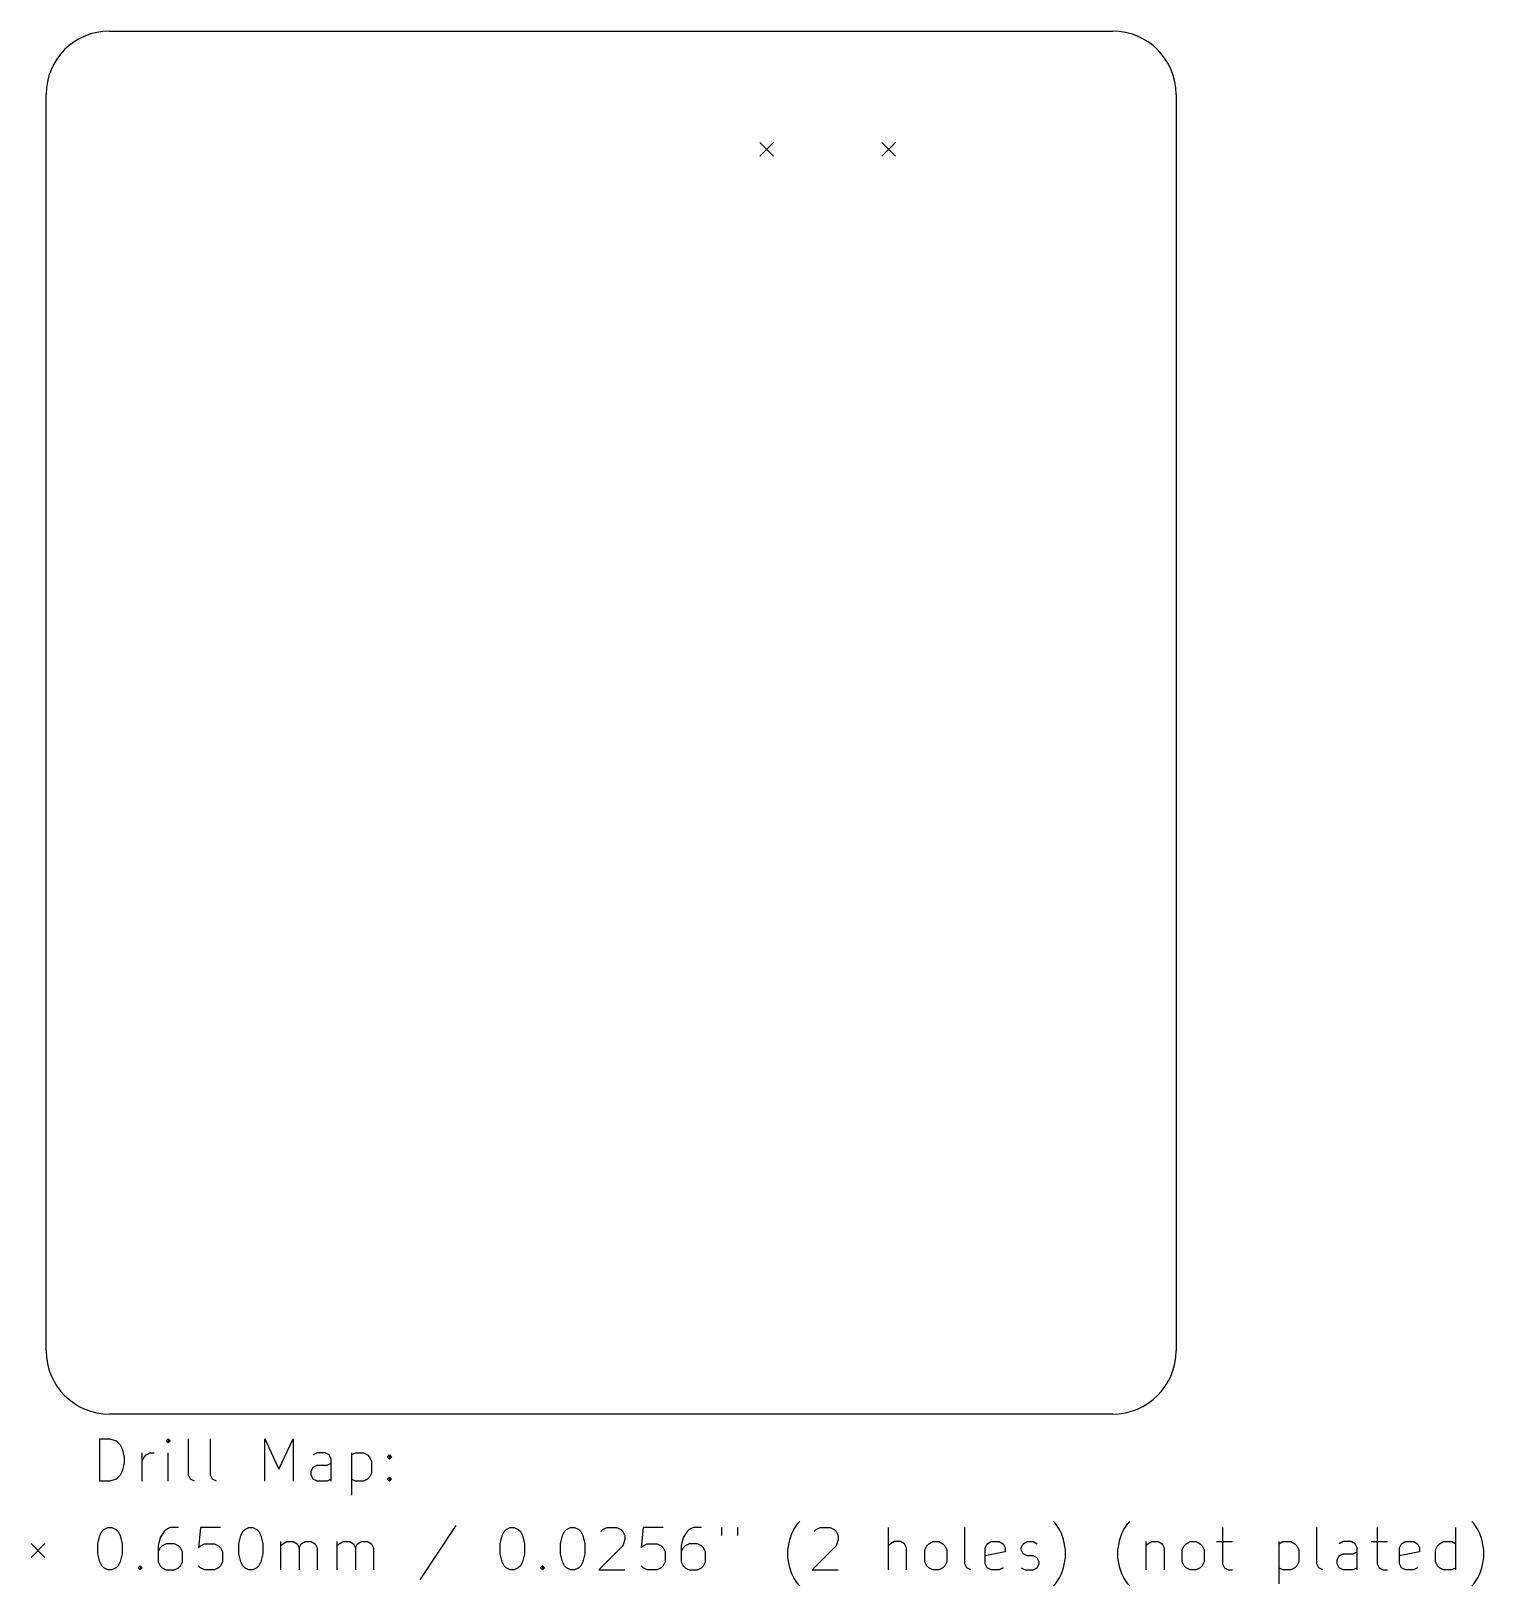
# Model space of a CAD drawing. Extents: x 49.5 to 118.3, y -96.1 to -22.5.
import ezdxf

# ---------------------------------------------------------------- set-up
doc = ezdxf.new("R2010")
doc.units = 0
doc.layers.add('BLACK', color=7, linetype='CONTINUOUS')

msp = doc.modelspace()

# ---------------------------------------------------------------- linework, layer by layer
at = {"layer": 'BLACK', "linetype": 'CONTINUOUS'}
for p, q in [((53.2, -22.5), (100.7, -22.5)), ((50.2, -85), (50.2, -25.5)), ((103.7, -25.5), (103.7, -85)), ((83.985, -27.775), (84.635, -28.425)), ((84.635, -27.775), (83.985, -28.425)), ((89.765, -27.775), (90.415, -28.425)), ((90.415, -27.775), (89.765, -28.425)), ((100.7, -88), (53.2, -88)), ((52.747768, -91.174838), (52.747768, -89.174838)), ((52.747768, -89.174838), (53.223958, -89.174838)), ((53.223958, -89.174838), (53.509673, -89.270076)), ((53.509673, -89.270076), (53.700149, -89.460552)), ((53.700149, -89.460552), (53.795387, -89.651028)), ((53.795387, -89.651028), (53.890625, -90.03198)), ((55.985863, -89.174838), (55.890625, -89.270076)), ((55.890625, -89.270076), (55.985863, -89.365314)), ((56.081101, -89.270076), (55.985863, -89.174838)), ((55.985863, -89.174838), (55.985863, -89.365314)), ((55.985863, -89.365314), (56.081101, -89.270076)), ((56.938244, -90.889123), (56.938244, -89.174838)), ((57.985863, -90.889123), (57.985863, -89.174838)), ((60.557292, -91.174838), (60.557292, -89.174838)), ((60.557292, -89.174838), (61.223959, -90.603409)), ((61.223959, -90.603409), (61.890625, -89.174838)), ((61.890625, -89.174838), (61.890625, -91.174838)), ((53.890625, -90.317695), (53.795387, -90.698647)), ((53.890625, -90.03198), (53.890625, -90.317695)), ((54.747768, -91.174838), (54.747768, -89.841504)), ((54.747768, -90.222457), (54.843006, -90.03198)), ((54.843006, -90.03198), (54.938244, -89.936742)), ((54.938244, -89.936742), (55.12872, -89.841504)), ((55.12872, -89.841504), (55.319197, -89.841504)), ((55.985863, -91.174838), (55.985863, -89.841504)), ((62.747768, -90.698647), (62.843006, -90.508171)), ((63.033482, -89.841504), (62.843006, -89.936742)), ((62.843006, -90.508171), (63.033482, -90.412933)), ((63.414435, -89.841504), (63.033482, -89.841504)), ((63.033482, -90.412933), (63.509673, -90.412933)), ((63.604911, -89.936742), (63.414435, -89.841504)), ((63.509673, -90.412933), (63.700149, -90.317695)), ((63.700149, -90.127219), (63.604911, -89.936742)), ((63.700149, -91.174838), (63.700149, -90.127219)), ((64.65253, -89.841504), (64.65253, -91.841504)), ((64.65253, -89.936742), (64.843006, -89.841504)), ((64.843006, -89.841504), (65.223959, -89.841504)), ((65.223959, -89.841504), (65.414435, -89.936742)), ((65.414435, -89.936742), (65.509673, -90.03198)), ((65.509673, -90.03198), (65.604911, -90.222457)), ((65.604911, -90.222457), (65.604911, -90.793885)), ((66.366816, -90.03198), (66.462054, -89.936742)), ((66.462054, -90.127219), (66.366816, -90.03198)), ((66.462054, -89.936742), (66.557292, -90.03198)), ((66.462054, -89.936742), (66.462054, -90.127219)), ((66.557292, -90.03198), (66.462054, -90.127219)), ((53.223958, -91.174838), (52.747768, -91.174838)), ((53.509673, -91.0796), (53.223958, -91.174838)), ((53.700149, -90.889123), (53.509673, -91.0796)), ((53.795387, -90.698647), (53.700149, -90.889123)), ((57.033482, -91.0796), (56.938244, -90.889123)), ((57.223958, -91.174838), (57.033482, -91.0796)), ((58.081101, -91.0796), (57.985863, -90.889123)), ((58.271577, -91.174838), (58.081101, -91.0796)), ((62.747768, -90.889123), (62.747768, -90.698647)), ((62.843006, -91.0796), (62.747768, -90.889123)), ((63.033482, -91.174838), (62.843006, -91.0796)), ((63.509673, -91.174838), (63.033482, -91.174838)), ((63.700149, -91.0796), (63.509673, -91.174838)), ((64.843006, -91.174838), (64.65253, -91.0796)), ((65.223959, -91.174838), (64.843006, -91.174838)), ((65.414435, -91.0796), (65.223959, -91.174838)), ((65.509673, -90.984361), (65.414435, -91.0796)), ((65.604911, -90.793885), (65.509673, -90.984361)), ((66.366816, -91.0796), (66.462054, -90.984361)), ((66.462054, -91.174838), (66.366816, -91.0796)), ((66.462054, -90.984361), (66.557292, -91.0796)), ((66.462054, -90.984361), (66.462054, -91.174838)), ((66.557292, -91.0796), (66.462054, -91.174838)), ((52.843006, -93.565314), (52.938244, -93.470076)), ((52.938244, -93.470076), (53.12872, -93.374838)), ((53.12872, -93.374838), (53.319197, -93.374838)), ((53.319197, -93.374838), (53.509673, -93.470076)), ((53.509673, -93.470076), (53.604911, -93.565314)), ((55.890625, -93.470076), (55.795387, -93.565314)), ((56.081101, -93.374838), (55.890625, -93.470076)), ((56.462054, -93.374838), (56.081101, -93.374838)), ((57.509673, -93.374838), (57.414435, -94.327219)), ((58.462054, -93.374838), (57.509673, -93.374838)), ((59.509673, -93.565314), (59.604911, -93.470076)), ((59.604911, -93.470076), (59.795387, -93.374838)), ((59.795387, -93.374838), (59.985864, -93.374838)), ((59.985864, -93.374838), (60.17634, -93.470076)), ((60.17634, -93.470076), (60.271578, -93.565314)), ((69.604912, -93.2796), (67.890627, -95.851028)), ((71.890627, -93.565314), (71.985865, -93.470076)), ((71.985865, -93.470076), (72.176341, -93.374838)), ((72.176341, -93.374838), (72.366818, -93.374838)), ((72.366818, -93.374838), (72.557294, -93.470076)), ((72.557294, -93.470076), (72.652532, -93.565314)), ((74.74777, -93.565314), (74.843008, -93.470076)), ((74.843008, -93.470076), (75.033484, -93.374838)), ((75.033484, -93.374838), (75.223961, -93.374838)), ((75.223961, -93.374838), (75.414437, -93.470076)), ((75.414437, -93.470076), (75.509675, -93.565314)), ((76.462056, -93.565314), (76.557294, -93.470076)), ((76.557294, -93.470076), (76.74777, -93.374838)), ((76.74777, -93.374838), (77.223961, -93.374838)), ((77.223961, -93.374838), (77.414437, -93.470076)), ((77.414437, -93.470076), (77.509675, -93.565314)), ((78.462056, -93.374838), (78.366818, -94.327219)), ((79.414437, -93.374838), (78.462056, -93.374838)), ((80.652532, -93.470076), (80.557294, -93.565314)), ((80.843008, -93.374838), (80.652532, -93.470076)), ((81.223961, -93.374838), (80.843008, -93.374838)), ((82.176342, -93.374838), (82.176342, -93.75579)), ((82.938247, -93.374838), (82.938247, -93.75579)), ((85.509676, -93.660552), (85.604914, -93.470076)), ((85.604914, -93.470076), (85.79539, -93.184361)), ((85.79539, -93.184361), (85.890629, -93.089123)), ((86.557295, -93.565314), (86.652533, -93.470076)), ((86.652533, -93.470076), (86.843009, -93.374838)), ((86.843009, -93.374838), (87.3192, -93.374838)), ((87.3192, -93.374838), (87.509676, -93.470076)), ((87.509676, -93.470076), (87.604914, -93.565314)), ((90.081105, -95.374838), (90.081105, -93.374838)), ((93.700153, -95.089123), (93.700153, -93.374838)), ((97.985868, -93.184361), (97.89063, -93.089123)), ((98.176344, -93.470076), (97.985868, -93.184361)), ((98.271582, -93.660552), (98.176344, -93.470076)), ((101.128725, -93.660552), (101.223963, -93.470076)), ((101.223963, -93.470076), (101.414439, -93.184361)), ((101.414439, -93.184361), (101.509678, -93.089123)), ((105.89063, -93.374838), (105.89063, -95.089123)), ((110.366821, -95.089123), (110.366821, -93.374838)), ((113.223964, -93.374838), (113.223964, -95.089123)), ((116.93825, -95.374838), (116.93825, -93.374838)), ((117.795393, -93.184361), (117.700155, -93.089123)), ((117.985869, -93.470076), (117.795393, -93.184361)), ((118.081107, -93.660552), (117.985869, -93.470076)), ((49.49, -94.135), (50.14, -94.785)), ((50.14, -94.135), (49.49, -94.785)), ((52.65253, -94.136742), (52.747768, -93.75579)), ((52.65253, -94.612933), (52.65253, -94.136742)), ((52.747768, -93.75579), (52.843006, -93.565314)), ((53.604911, -93.565314), (53.700149, -93.75579)), ((53.700149, -93.75579), (53.795387, -94.136742)), ((53.795387, -94.136742), (53.795387, -94.612933)), ((55.604911, -93.851028), (55.509673, -94.23198)), ((55.509673, -94.23198), (55.509673, -94.993885)), ((55.795387, -93.565314), (55.604911, -93.851028)), ((55.700149, -94.23198), (55.604911, -94.327219)), ((55.890625, -94.136742), (55.700149, -94.23198)), ((56.271578, -94.136742), (55.890625, -94.136742)), ((56.462054, -94.23198), (56.271578, -94.136742)), ((56.557292, -94.327219), (56.462054, -94.23198)), ((57.414435, -94.327219), (57.509673, -94.23198)), ((57.509673, -94.23198), (57.700149, -94.136742)), ((57.700149, -94.136742), (58.17634, -94.136742)), ((58.17634, -94.136742), (58.366816, -94.23198)), ((58.366816, -94.23198), (58.462054, -94.327219)), ((59.319197, -94.136742), (59.414435, -93.75579)), ((59.319197, -94.612933), (59.319197, -94.136742)), ((59.414435, -93.75579), (59.509673, -93.565314)), ((60.271578, -93.565314), (60.366816, -93.75579)), ((60.366816, -93.75579), (60.462054, -94.136742)), ((60.462054, -94.136742), (60.462054, -94.612933)), ((61.319197, -95.374838), (61.319197, -94.041504)), ((61.319197, -94.23198), (61.414435, -94.136742)), ((61.414435, -94.136742), (61.604911, -94.041504)), ((61.604911, -94.041504), (61.890626, -94.041504)), ((61.890626, -94.041504), (62.081102, -94.136742)), ((62.081102, -94.136742), (62.17634, -94.327219)), ((62.17634, -94.327219), (62.271578, -94.136742)), ((62.271578, -94.136742), (62.462054, -94.041504)), ((62.462054, -94.041504), (62.747768, -94.041504)), ((62.747768, -94.041504), (62.938245, -94.136742)), ((62.938245, -94.136742), (63.033483, -94.327219)), ((63.985864, -95.374838), (63.985864, -94.041504)), ((63.985864, -94.23198), (64.081102, -94.136742)), ((64.081102, -94.136742), (64.271578, -94.041504)), ((64.271578, -94.041504), (64.557293, -94.041504)), ((64.557293, -94.041504), (64.747769, -94.136742)), ((64.747769, -94.136742), (64.843007, -94.327219)), ((64.843007, -94.327219), (64.938245, -94.136742)), ((64.938245, -94.136742), (65.128721, -94.041504)), ((65.128721, -94.041504), (65.414435, -94.041504)), ((65.414435, -94.041504), (65.604912, -94.136742)), ((65.604912, -94.136742), (65.70015, -94.327219)), ((71.700151, -94.136742), (71.795389, -93.75579)), ((71.700151, -94.612933), (71.700151, -94.136742)), ((71.795389, -93.75579), (71.890627, -93.565314)), ((72.652532, -93.565314), (72.74777, -93.75579)), ((72.74777, -93.75579), (72.843008, -94.136742)), ((72.843008, -94.136742), (72.843008, -94.612933)), ((74.557294, -94.136742), (74.652532, -93.75579)), ((74.557294, -94.612933), (74.557294, -94.136742)), ((74.652532, -93.75579), (74.74777, -93.565314)), ((75.509675, -93.565314), (75.604913, -93.75579)), ((75.604913, -93.75579), (75.700151, -94.136742)), ((75.700151, -94.136742), (75.700151, -94.612933)), ((77.509675, -94.23198), (76.366818, -95.374838)), ((77.509675, -93.565314), (77.604913, -93.75579)), ((77.604913, -93.946266), (77.509675, -94.23198)), ((77.604913, -93.75579), (77.604913, -93.946266)), ((78.366818, -94.327219), (78.462056, -94.23198)), ((78.462056, -94.23198), (78.652532, -94.136742)), ((78.652532, -94.136742), (79.128723, -94.136742)), ((79.128723, -94.136742), (79.319199, -94.23198)), ((79.319199, -94.23198), (79.414437, -94.327219)), ((80.366818, -93.851028), (80.27158, -94.23198)), ((80.27158, -94.23198), (80.27158, -94.993885)), ((80.557294, -93.565314), (80.366818, -93.851028)), ((80.462056, -94.23198), (80.366818, -94.327219)), ((80.652532, -94.136742), (80.462056, -94.23198)), ((81.033485, -94.136742), (80.652532, -94.136742)), ((81.223961, -94.23198), (81.033485, -94.136742)), ((81.319199, -94.327219), (81.223961, -94.23198)), ((85.3192, -94.422457), (85.414438, -93.946266)), ((85.414438, -93.946266), (85.509676, -93.660552)), ((87.604914, -94.23198), (86.462057, -95.374838)), ((87.604914, -93.565314), (87.700152, -93.75579)), ((87.700152, -93.946266), (87.604914, -94.23198)), ((87.700152, -93.75579), (87.700152, -93.946266)), ((90.176343, -94.136742), (90.081105, -94.23198)), ((90.366819, -94.041504), (90.176343, -94.136742)), ((90.652534, -94.041504), (90.366819, -94.041504)), ((90.84301, -94.136742), (90.652534, -94.041504)), ((90.938248, -94.327219), (90.84301, -94.136742)), ((91.795391, -94.422457), (91.890629, -94.23198)), ((91.890629, -94.23198), (91.985867, -94.136742)), ((91.985867, -94.136742), (92.176343, -94.041504)), ((92.176343, -94.041504), (92.462058, -94.041504)), ((92.462058, -94.041504), (92.652534, -94.136742)), ((92.652534, -94.136742), (92.747772, -94.23198)), ((92.747772, -94.23198), (92.84301, -94.422457)), ((94.652534, -94.327219), (94.747772, -94.136742)), ((94.747772, -94.136742), (94.938248, -94.041504)), ((94.938248, -94.041504), (95.319201, -94.041504)), ((95.319201, -94.041504), (95.509677, -94.136742)), ((95.509677, -94.136742), (95.604915, -94.327219)), ((96.36682, -94.327219), (96.462058, -94.136742)), ((96.462058, -94.136742), (96.652534, -94.041504)), ((96.652534, -94.041504), (96.938248, -94.041504)), ((96.938248, -94.041504), (97.128725, -94.136742)), ((98.36682, -93.946266), (98.271582, -93.660552)), ((98.462058, -94.422457), (98.36682, -93.946266)), ((100.938249, -94.422457), (101.033487, -93.946266)), ((101.033487, -93.946266), (101.128725, -93.660552)), ((102.271582, -94.041504), (102.271582, -95.374838)), ((102.271582, -94.23198), (102.36682, -94.136742)), ((102.36682, -94.136742), (102.557296, -94.041504)), ((102.557296, -94.041504), (102.843011, -94.041504)), ((102.843011, -94.041504), (103.033487, -94.136742)), ((103.033487, -94.136742), (103.128725, -94.327219)), ((103.985868, -94.422457), (104.081106, -94.23198)), ((104.081106, -94.23198), (104.176344, -94.136742)), ((104.176344, -94.136742), (104.36682, -94.041504)), ((104.36682, -94.041504), (104.652535, -94.041504)), ((104.652535, -94.041504), (104.843011, -94.136742)), ((104.843011, -94.136742), (104.938249, -94.23198)), ((104.938249, -94.23198), (105.033487, -94.422457)), ((105.604916, -94.041504), (106.36682, -94.041504)), ((108.557297, -94.041504), (108.557297, -96.041504)), ((108.557297, -94.136742), (108.747773, -94.041504)), ((108.747773, -94.041504), (109.128726, -94.041504)), ((109.128726, -94.041504), (109.319202, -94.136742)), ((109.319202, -94.136742), (109.41444, -94.23198)), ((109.41444, -94.23198), (109.509678, -94.422457)), ((111.604916, -94.041504), (111.41444, -94.136742)), ((111.985869, -94.041504), (111.604916, -94.041504)), ((112.176345, -94.136742), (111.985869, -94.041504)), ((112.271583, -94.327219), (112.176345, -94.136742)), ((112.93825, -94.041504), (113.700154, -94.041504)), ((114.271583, -94.327219), (114.366821, -94.136742)), ((114.366821, -94.136742), (114.557297, -94.041504)), ((114.557297, -94.041504), (114.93825, -94.041504)), ((114.93825, -94.041504), (115.128726, -94.136742)), ((115.128726, -94.136742), (115.223964, -94.327219)), ((115.985869, -94.422457), (116.081107, -94.23198)), ((116.081107, -94.23198), (116.176345, -94.136742)), ((116.176345, -94.136742), (116.366821, -94.041504)), ((116.366821, -94.041504), (116.747774, -94.041504)), ((116.747774, -94.041504), (116.93825, -94.136742)), ((118.176345, -93.946266), (118.081107, -93.660552)), ((118.271583, -94.422457), (118.176345, -93.946266)), ((52.747768, -94.993885), (52.65253, -94.612933)), ((53.795387, -94.612933), (53.700149, -94.993885)), ((55.604911, -94.327219), (55.509673, -94.517695)), ((56.65253, -94.517695), (56.557292, -94.327219)), ((56.65253, -94.993885), (56.65253, -94.517695)), ((58.462054, -94.327219), (58.557292, -94.517695)), ((58.557292, -94.517695), (58.557292, -94.993885)), ((59.414435, -94.993885), (59.319197, -94.612933)), ((60.462054, -94.612933), (60.366816, -94.993885)), ((62.17634, -94.327219), (62.17634, -95.374838)), ((63.033483, -94.327219), (63.033483, -95.374838)), ((64.843007, -94.327219), (64.843007, -95.374838)), ((65.70015, -94.327219), (65.70015, -95.374838)), ((71.795389, -94.993885), (71.700151, -94.612933)), ((72.843008, -94.612933), (72.74777, -94.993885)), ((74.652532, -94.993885), (74.557294, -94.612933)), ((75.700151, -94.612933), (75.604913, -94.993885)), ((79.414437, -94.327219), (79.509675, -94.517695)), ((79.509675, -94.517695), (79.509675, -94.993885)), ((80.366818, -94.327219), (80.27158, -94.517695)), ((81.414437, -94.517695), (81.319199, -94.327219)), ((81.414437, -94.993885), (81.414437, -94.517695)), ((85.3192, -94.803409), (85.3192, -94.422457)), ((85.414438, -95.2796), (85.3192, -94.803409)), ((90.938248, -95.374838), (90.938248, -94.327219)), ((91.795391, -94.993885), (91.795391, -94.422457)), ((92.84301, -94.422457), (92.84301, -94.993885)), ((94.652534, -95.089123), (94.652534, -94.327219)), ((95.604915, -94.517695), (94.652534, -94.708171)), ((95.604915, -94.327219), (95.604915, -94.517695)), ((96.36682, -94.422457), (96.36682, -94.327219)), ((96.462058, -94.612933), (96.36682, -94.422457)), ((96.652534, -94.708171), (96.462058, -94.612933)), ((96.938248, -94.708171), (96.652534, -94.708171)), ((97.128725, -94.803409), (96.938248, -94.708171)), ((97.223963, -94.993885), (97.128725, -94.803409)), ((98.36682, -95.2796), (98.462058, -94.803409)), ((98.462058, -94.803409), (98.462058, -94.422457)), ((100.938249, -94.803409), (100.938249, -94.422457)), ((101.033487, -95.2796), (100.938249, -94.803409)), ((103.128725, -94.327219), (103.128725, -95.374838)), ((103.985868, -94.993885), (103.985868, -94.422457)), ((105.033487, -94.422457), (105.033487, -94.993885)), ((109.509678, -94.422457), (109.509678, -94.993885)), ((111.319202, -94.898647), (111.41444, -94.708171)), ((111.319202, -95.089123), (111.319202, -94.898647)), ((111.41444, -94.708171), (111.604916, -94.612933)), ((111.604916, -94.612933), (112.081107, -94.612933)), ((112.081107, -94.612933), (112.271583, -94.517695)), ((112.271583, -95.374838), (112.271583, -94.327219)), ((114.271583, -95.089123), (114.271583, -94.327219)), ((115.223964, -94.517695), (114.271583, -94.708171)), ((115.223964, -94.327219), (115.223964, -94.517695)), ((115.985869, -94.993885), (115.985869, -94.422457)), ((118.176345, -95.2796), (118.271583, -94.803409)), ((118.271583, -94.803409), (118.271583, -94.422457)), ((52.843006, -95.184361), (52.747768, -94.993885)), ((52.938244, -95.2796), (52.843006, -95.184361)), ((53.12872, -95.374838), (52.938244, -95.2796)), ((53.319197, -95.374838), (53.12872, -95.374838)), ((53.509673, -95.2796), (53.319197, -95.374838)), ((53.604911, -95.184361), (53.509673, -95.2796)), ((53.700149, -94.993885), (53.604911, -95.184361)), ((54.557292, -95.2796), (54.65253, -95.184361)), ((54.65253, -95.374838), (54.557292, -95.2796)), ((54.65253, -95.184361), (54.747768, -95.2796)), ((54.65253, -95.184361), (54.65253, -95.374838)), ((54.747768, -95.2796), (54.65253, -95.374838)), ((55.509673, -94.993885), (55.604911, -95.184361)), ((55.604911, -95.184361), (55.700149, -95.2796)), ((55.700149, -95.2796), (55.890625, -95.374838)), ((55.890625, -95.374838), (56.271578, -95.374838)), ((56.271578, -95.374838), (56.462054, -95.2796)), ((56.462054, -95.2796), (56.557292, -95.184361)), ((56.557292, -95.184361), (56.65253, -94.993885)), ((57.509673, -95.2796), (57.414435, -95.184361)), ((57.700149, -95.374838), (57.509673, -95.2796)), ((58.17634, -95.374838), (57.700149, -95.374838)), ((58.366816, -95.2796), (58.17634, -95.374838)), ((58.462054, -95.184361), (58.366816, -95.2796)), ((58.557292, -94.993885), (58.462054, -95.184361)), ((59.509673, -95.184361), (59.414435, -94.993885)), ((59.604911, -95.2796), (59.509673, -95.184361)), ((59.795387, -95.374838), (59.604911, -95.2796)), ((59.985864, -95.374838), (59.795387, -95.374838)), ((60.17634, -95.2796), (59.985864, -95.374838)), ((60.271578, -95.184361), (60.17634, -95.2796)), ((60.366816, -94.993885), (60.271578, -95.184361)), ((71.890627, -95.184361), (71.795389, -94.993885)), ((71.985865, -95.2796), (71.890627, -95.184361)), ((72.176341, -95.374838), (71.985865, -95.2796)), ((72.366818, -95.374838), (72.176341, -95.374838)), ((72.557294, -95.2796), (72.366818, -95.374838)), ((72.652532, -95.184361), (72.557294, -95.2796)), ((72.74777, -94.993885), (72.652532, -95.184361)), ((73.604913, -95.2796), (73.700151, -95.184361)), ((73.700151, -95.374838), (73.604913, -95.2796)), ((73.700151, -95.184361), (73.795389, -95.2796)), ((73.700151, -95.184361), (73.700151, -95.374838)), ((73.795389, -95.2796), (73.700151, -95.374838)), ((74.74777, -95.184361), (74.652532, -94.993885)), ((74.843008, -95.2796), (74.74777, -95.184361)), ((75.033484, -95.374838), (74.843008, -95.2796)), ((75.223961, -95.374838), (75.033484, -95.374838)), ((75.414437, -95.2796), (75.223961, -95.374838)), ((75.509675, -95.184361), (75.414437, -95.2796)), ((75.604913, -94.993885), (75.509675, -95.184361)), ((76.366818, -95.374838), (77.604913, -95.374838)), ((78.462056, -95.2796), (78.366818, -95.184361)), ((78.652532, -95.374838), (78.462056, -95.2796)), ((79.128723, -95.374838), (78.652532, -95.374838)), ((79.319199, -95.2796), (79.128723, -95.374838)), ((79.414437, -95.184361), (79.319199, -95.2796)), ((79.509675, -94.993885), (79.414437, -95.184361)), ((80.27158, -94.993885), (80.366818, -95.184361)), ((80.366818, -95.184361), (80.462056, -95.2796)), ((80.462056, -95.2796), (80.652532, -95.374838)), ((80.652532, -95.374838), (81.033485, -95.374838)), ((81.033485, -95.374838), (81.223961, -95.2796)), ((81.223961, -95.2796), (81.319199, -95.184361)), ((81.319199, -95.184361), (81.414437, -94.993885)), ((85.509676, -95.565314), (85.414438, -95.2796)), ((85.604914, -95.75579), (85.509676, -95.565314)), ((86.462057, -95.374838), (87.700152, -95.374838)), ((91.890629, -95.184361), (91.795391, -94.993885)), ((91.985867, -95.2796), (91.890629, -95.184361)), ((92.176343, -95.374838), (91.985867, -95.2796)), ((92.462058, -95.374838), (92.176343, -95.374838)), ((92.652534, -95.2796), (92.462058, -95.374838)), ((92.747772, -95.184361), (92.652534, -95.2796)), ((92.84301, -94.993885), (92.747772, -95.184361)), ((93.795391, -95.2796), (93.700153, -95.089123)), ((93.985867, -95.374838), (93.795391, -95.2796)), ((94.747772, -95.2796), (94.652534, -95.089123)), ((94.938248, -95.374838), (94.747772, -95.2796)), ((95.319201, -95.374838), (94.938248, -95.374838)), ((95.509677, -95.2796), (95.319201, -95.374838)), ((96.36682, -95.2796), (96.557296, -95.374838)), ((96.557296, -95.374838), (96.938248, -95.374838)), ((96.938248, -95.374838), (97.128725, -95.2796)), ((97.128725, -95.2796), (97.223963, -95.089123)), ((97.223963, -95.089123), (97.223963, -94.993885)), ((98.176344, -95.75579), (98.271582, -95.565314)), ((98.271582, -95.565314), (98.36682, -95.2796)), ((101.128725, -95.565314), (101.033487, -95.2796)), ((101.223963, -95.75579), (101.128725, -95.565314)), ((104.081106, -95.184361), (103.985868, -94.993885)), ((104.176344, -95.2796), (104.081106, -95.184361)), ((104.36682, -95.374838), (104.176344, -95.2796)), ((104.652535, -95.374838), (104.36682, -95.374838)), ((104.843011, -95.2796), (104.652535, -95.374838)), ((104.938249, -95.184361), (104.843011, -95.2796)), ((105.033487, -94.993885), (104.938249, -95.184361)), ((105.89063, -95.089123), (105.985868, -95.2796)), ((105.985868, -95.2796), (106.176344, -95.374838)), ((106.176344, -95.374838), (106.36682, -95.374838)), ((108.747773, -95.374838), (108.557297, -95.2796)), ((109.128726, -95.374838), (108.747773, -95.374838)), ((109.319202, -95.2796), (109.128726, -95.374838)), ((109.41444, -95.184361), (109.319202, -95.2796)), ((109.509678, -94.993885), (109.41444, -95.184361)), ((110.462059, -95.2796), (110.366821, -95.089123)), ((110.652535, -95.374838), (110.462059, -95.2796)), ((111.41444, -95.2796), (111.319202, -95.089123)), ((111.604916, -95.374838), (111.41444, -95.2796)), ((112.081107, -95.374838), (111.604916, -95.374838)), ((112.271583, -95.2796), (112.081107, -95.374838)), ((113.223964, -95.089123), (113.319202, -95.2796)), ((113.319202, -95.2796), (113.509678, -95.374838)), ((113.509678, -95.374838), (113.700154, -95.374838)), ((114.366821, -95.2796), (114.271583, -95.089123)), ((114.557297, -95.374838), (114.366821, -95.2796)), ((114.93825, -95.374838), (114.557297, -95.374838)), ((115.128726, -95.2796), (114.93825, -95.374838)), ((116.081107, -95.184361), (115.985869, -94.993885)), ((116.176345, -95.2796), (116.081107, -95.184361)), ((116.366821, -95.374838), (116.176345, -95.2796)), ((116.747774, -95.374838), (116.366821, -95.374838)), ((116.93825, -95.2796), (116.747774, -95.374838)), ((117.985869, -95.75579), (118.081107, -95.565314)), ((118.081107, -95.565314), (118.176345, -95.2796)), ((85.79539, -96.041504), (85.604914, -95.75579)), ((85.890629, -96.136742), (85.79539, -96.041504)), ((97.89063, -96.136742), (97.985868, -96.041504)), ((97.985868, -96.041504), (98.176344, -95.75579)), ((101.414439, -96.041504), (101.223963, -95.75579)), ((101.509678, -96.136742), (101.414439, -96.041504)), ((117.700155, -96.136742), (117.795393, -96.041504)), ((117.795393, -96.041504), (117.985869, -95.75579))]:
    msp.add_line(p, q, dxfattribs=at)
at = {"layer": 'BLACK'}
for centre, start, end in [((53.2, -25.5), 90, 180), ((100.7, -25.5), 0, 90), ((53.2, -85), -180, -90), ((100.7, -85), -90, 0)]:
    msp.add_arc(centre, 3, start, end, dxfattribs=at)

doc.saveas('drawing.dxf')
